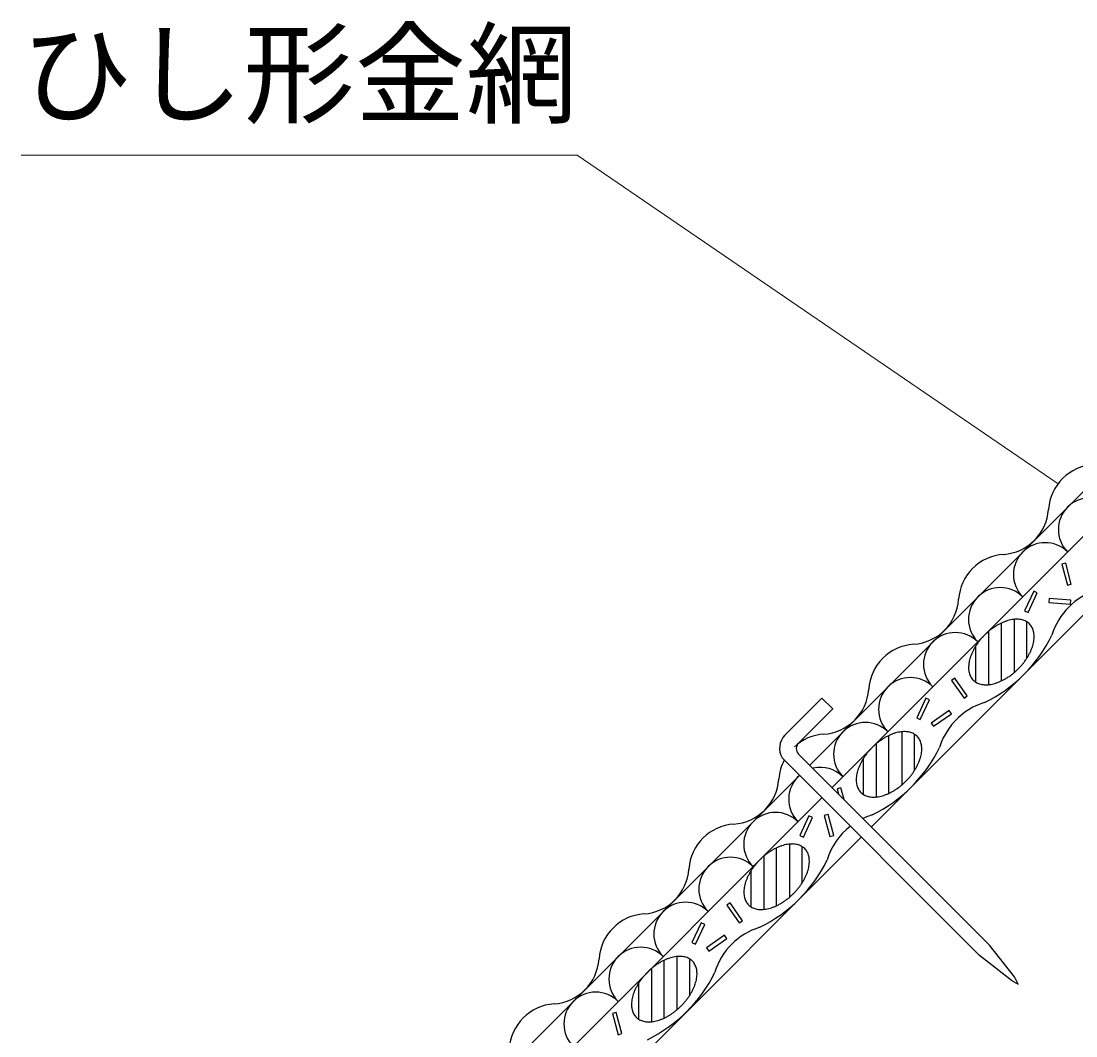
# Model space of a CAD drawing. Units: millimetres, scale not verified. Extents: x 200 to 8201, y 200 to 5825.
# Drawn here: x 1726 to 2390, y 2765 to 3404 of the extents above; entities that cross this region are included whole.
import ezdxf
from ezdxf.enums import TextEntityAlignment as Align

# ---------------------------------------------------------------- set-up
doc = ezdxf.new("R2010")
doc.units = ezdxf.units.MM
doc.header["$LTSCALE"] = 20
doc.layers.add('C-STR', color=7, linetype='Continuous', lineweight=25)
doc.layers.add('C-STR-HTXT', color=1, linetype='Continuous', lineweight=13)
doc.styles.add('ＭＳ ゴシック', font='')
doc.styles.get('ＭＳ ゴシック').set_extended_font_data('MS Gothic')

msp = doc.modelspace()

# ---------------------------------------------------------------- linework, layer by layer
at = {"layer": 'C-STR'}
for p, q in [((2222.43, 2935.67), (2569.51, 3282.75)), ((2300.61, 2985.6), (2583.63, 3268.63)), ((2261.3, 2896.8), (2608.39, 3243.89)), ((2351.03, 3027.35), (2351.03, 2993.82)), ((2343.03, 2988.63), (2343.03, 3025.01)), ((2359.03, 3002.88), (2359.03, 3025.82)), ((2335.03, 3019.82), (2335.03, 2986.29)), ((2327.03, 2987.82), (2327.03, 3010.76)), ((2236.55, 2921.55), (2300.61, 2985.6)), ((2206.87, 2954.56), (2230.16, 2977.87)), ((2236.96, 2971.07), (2230.16, 2977.87)), ((2236.96, 2971.07), (2215.71, 2949.81)), ((2272.32, 2917.92), (2272.32, 2954.3)), ((2280.32, 2956.64), (2280.32, 2923.11)), ((2288.32, 2932.17), (2288.32, 2955.11)), ((2264.32, 2949.11), (2264.32, 2915.58)), ((2215.41, 2942.46), (2335.66, 2822.29)), ((2205.01, 2940.13), (2329.3, 2815.92)), ((2256.32, 2917.11), (2256.32, 2940.05)), ((1868.88, 2582.12), (2215.96, 2929.2)), ((2242.08, 2921.34), (2239.67, 2920.7)), ((2239.67, 2920.7), (2240.5, 2917.6)), ((2244.02, 2914.08), (2242.08, 2921.34)), ((1883, 2568), (2230.08, 2915.08)), ((1907.75, 2543.25), (2254.84, 2890.34)), ((2201.61, 2847.21), (2201.61, 2883.59)), ((2209.61, 2885.93), (2209.61, 2852.4)), ((2217.61, 2861.45), (2217.61, 2884.4)), ((2193.61, 2878.4), (2193.61, 2844.87)), ((2185.61, 2846.4), (2185.61, 2869.34)), ((2351.22, 2802.5), (2335.66, 2822.29)), ((2138.9, 2815.21), (2138.9, 2781.69)), ((2349.1, 2800.37), (2329.3, 2815.92)), ((2122.9, 2807.69), (2122.9, 2774.16)), ((2130.9, 2776.5), (2130.9, 2812.88)), ((2146.9, 2790.74), (2146.9, 2813.69)), ((2353.7, 2797.9), (2351.22, 2802.5)), ((2114.9, 2775.69), (2114.9, 2798.63)), ((2349.1, 2800.37), (2353.7, 2797.9))]:
    msp.add_line(p, q, dxfattribs=at)
for points in [[(2384.64, 3048.88), (2387.05, 3049.52), (2383.5, 3062.76), (2381.09, 3062.12)], [(2357.59, 3032.69), (2359.85, 3031.64), (2365.64, 3044.06), (2363.38, 3045.12)], [(2386.54, 3036.86), (2386.75, 3039.34), (2373.1, 3040.53), (2372.88, 3038.05)], [(2319.56, 2977.73), (2321.6, 2979.16), (2313.74, 2990.39), (2311.7, 2988.97)], [(2289.75, 2965.43), (2292.01, 2964.38), (2297.8, 2976.8), (2295.54, 2977.86)], [(2311.62, 2967.92), (2310.19, 2969.96), (2298.96, 2962.1), (2300.39, 2960.06)], [(2216.17, 2891.27), (2218.43, 2890.22), (2224.22, 2902.64), (2221.96, 2903.7)], [(2235.18, 2890.78), (2237.59, 2891.42), (2234.04, 2904.67), (2231.63, 2904.02)], [(2178.14, 2836.31), (2180.18, 2837.74), (2172.32, 2848.97), (2170.28, 2847.54)], [(2148.33, 2824.01), (2150.59, 2822.96), (2156.38, 2835.38), (2154.12, 2836.44)], [(2170.2, 2826.5), (2168.77, 2828.54), (2157.54, 2820.68), (2158.97, 2818.64)], [(2101.8, 2766.03), (2104.2, 2766.68), (2100.65, 2779.92), (2098.25, 2779.28)]]:
    msp.add_lwpolyline(points, close=True, dxfattribs=at)
at = {"layer": 'C-STR', "color": 1}
for centre, start, end in [((2403.04, 3094.47), 93.88791, 176.11209), ((2342.34, 3098.6), 273.88791, 356.11209), ((2346.47, 3037.91), 93.88791, 176.11209), ((2285.77, 3042.03), 273.88791, 356.11209), ((2289.9, 2981.34), 93.88791, 176.11209), ((2229.21, 2985.46), 273.88791, 356.11209), ((2233.33, 2924.77), 93.88791, 132.53712), ((2233.33, 2924.77), 152.52615, 176.11209), ((2172.64, 2928.89), 273.88791, 356.11209), ((2176.76, 2868.2), 93.88791, 176.11209), ((2116.07, 2872.33), 273.88791, 356.11209), ((2120.19, 2811.63), 93.88791, 176.11209), ((2059.5, 2815.76), 273.88791, 356.11209), ((2063.63, 2755.06), 93.88791, 176.11209)]:
    msp.add_arc(centre, 30.42, start, end, dxfattribs=at)
at = {"layer": 'C-STR'}
for centre, radius, start, end in [((2398.89, 3083.89), 20, 45, 225), ((2370.61, 3055.61), 20, 45, 225), ((2342.33, 3027.32), 20, 45, 225), ((2415.51, 3005.05), 42.5, 106.92751, 163.07249), ((2354, 3002.98), 24.57, 104.05797, 108.33815), ((2353.32, 3005.77), 21.71, 99.45874, 104.10889), ((2352.9, 3008.43), 19.01, 94.4364, 99.51739), ((2352.73, 3010.87), 16.56, 88.93067, 94.50217), ((2352.79, 3013.02), 14.41, 82.8889, 89.00169), ((2353.03, 3014.82), 12.6, 76.27757, 82.9614), ((2353.38, 3016.22), 11.15, 69.09811, 76.34556), ((2361.38, 2988.53), 40.9, 128.96403, 132.00296), ((2360.61, 2989.49), 39.67, 125.87194, 128.97441), ((2359.6, 2990.91), 37.93, 122.68834, 125.88651), ((2358.43, 2992.75), 35.74, 119.37881, 122.7075), ((2357.19, 2994.97), 33.21, 115.90556, 119.40307), ((2355.99, 2997.48), 30.43, 112.22656, 115.93552), ((2354.91, 3000.19), 27.51, 108.2948, 112.26288), ((2353.78, 3017.22), 10.08, 61.40402, 69.15362), ((2354.12, 3017.84), 9.37, 53.31284, 61.43868), ((2354.32, 3018.1), 9.04, 45.00352, 53.32044), ((2354.3, 3018.08), 9.07, 36.69354, 44.98251), ((2353.97, 3017.85), 9.46, 28.60069, 36.64779), ((2353.3, 3017.5), 10.23, 20.90453, 28.53782), ((2352.23, 3017.1), 11.37, 13.7232, 20.83313), ((2314.04, 2999.04), 20, 45, 225), ((2360.55, 2989.09), 39.92, 141.035, 144.11865), ((2361.43, 2988.38), 41.05, 138.00258, 141.03042), ((2361.84, 2988.01), 41.6, 134.99954, 138.00168), ((2361.81, 2988.04), 41.55, 131.99649, 135.00229), ((2291.77, 3058.08), 92.5, 296.07536, 333.92464), ((2341.52, 3017.2), 22.17, 345.94017, 350.49219), ((2350.76, 3016.76), 12.88, 7.11051, 13.65052), ((2344.21, 3016.74), 19.45, 350.53934, 355.50687), ((2348.9, 3016.55), 14.75, 1.06791, 7.04151), ((2346.7, 3016.53), 16.95, 355.56178, 1.00537), ((2352.8, 2993.66), 30.9, 154.09305, 157.74488), ((2355.27, 2992.45), 33.65, 150.61994, 154.07143), ((2357.43, 2991.22), 36.13, 147.31054, 150.60315), ((2359.21, 2990.07), 38.25, 144.12702, 147.29812), ((2333.26, 3019.97), 30.9, 334.09305, 337.74488), ((2335.94, 3018.86), 28, 337.77189, 341.67043), ((2338.73, 3017.92), 25.06, 341.70348, 345.90039), ((2344.54, 2996.43), 22.17, 165.94017, 170.49219), ((2347.34, 2995.71), 25.06, 161.70348, 165.90039), ((2350.13, 2994.77), 28, 157.77189, 161.67043), ((2325.51, 3024.54), 39.92, 321.035, 324.11865), ((2326.86, 3023.56), 38.25, 324.12702, 327.29812), ((2328.64, 3022.41), 36.13, 327.31054, 330.60315), ((2330.8, 3021.18), 33.65, 330.61994, 334.07143), ((2339.37, 2997.11), 16.95, 175.56178, 181.00537), ((2337.16, 2997.09), 14.75, 181.06791, 187.04151), ((2341.85, 2996.9), 19.45, 170.53934, 175.50687), ((2335.31, 2996.87), 12.88, 187.11051, 193.65052), ((2333.84, 2996.53), 11.37, 193.7232, 200.83313), ((2324.69, 3025.1), 40.9, 308.96403, 312.00296), ((2324.26, 3025.59), 41.55, 311.99649, 315.00229), ((2324.22, 3025.63), 41.6, 314.99954, 318.00168), ((2324.63, 3025.26), 41.05, 318.00258, 321.03042), ((2285.76, 2970.76), 20, 45, 225), ((2332.77, 2996.14), 10.23, 200.90453, 208.53782), ((2332.09, 2995.78), 9.46, 208.60069, 216.64779), ((2331.77, 2995.55), 9.07, 216.69354, 224.98251), ((2331.75, 2995.53), 9.04, 225.00352, 233.32044), ((2331.95, 2995.8), 9.37, 233.31284, 241.43868), ((2332.29, 2996.41), 10.08, 241.40402, 249.15362), ((2332.68, 2997.42), 11.15, 249.09811, 256.34556), ((2332.07, 3010.65), 24.57, 284.05797, 288.33815), ((2331.16, 3013.45), 27.51, 288.2948, 292.26288), ((2330.07, 3016.15), 30.43, 292.22656, 295.93552), ((2328.87, 3018.66), 33.21, 295.90556, 299.40307), ((2327.64, 3020.88), 35.74, 299.37881, 302.7075), ((2326.47, 3022.73), 37.93, 302.68834, 305.88651), ((2325.46, 3024.15), 39.67, 305.87194, 308.97441), ((2333.04, 2998.82), 12.6, 256.27757, 262.9614), ((2333.28, 3000.61), 14.41, 262.8889, 269.00169), ((2333.34, 3002.76), 16.56, 268.93067, 274.50217), ((2333.17, 3005.21), 19.01, 274.4364, 279.51739), ((2332.74, 3007.87), 21.71, 279.45874, 284.10889), ((2344.8, 2934.34), 42.5, 106.92751, 128.2437), ((2344.8, 2934.34), 42.5, 128.2437, 163.07249), ((2257.47, 2942.47), 20, 45, 225), ((2215.55, 2946.11), 12.12, 135.76262, 209.53793), ((2286.48, 2924.26), 33.21, 115.90556, 119.40307), ((2285.28, 2926.77), 30.43, 112.22656, 115.93552), ((2284.2, 2929.48), 27.51, 108.2948, 112.26288), ((2283.29, 2932.27), 24.57, 104.05797, 108.33815), ((2282.61, 2935.06), 21.71, 99.45874, 104.10889), ((2282.19, 2937.72), 19.01, 94.4364, 99.51739), ((2282.02, 2940.16), 16.56, 88.93067, 94.50217), ((2282.08, 2942.31), 14.41, 82.8889, 89.00169), ((2282.32, 2944.11), 12.6, 76.27757, 82.9614), ((2282.67, 2945.51), 11.15, 69.09811, 76.34556), ((2283.07, 2946.51), 10.08, 61.40402, 69.15362), ((2283.41, 2947.12), 9.37, 53.31284, 61.43868), ((2283.61, 2947.39), 9.04, 45.00352, 53.32044), ((2283.59, 2947.37), 9.07, 36.69354, 44.98251), ((2218.95, 2946), 5, 130.3409, 225.01704), ((2291.1, 2917.33), 41.55, 131.99649, 135.00229), ((2290.67, 2917.82), 40.9, 128.96403, 132.00296), ((2289.9, 2918.78), 39.67, 125.87194, 128.97441), ((2288.89, 2920.2), 37.93, 122.68834, 125.88651), ((2287.72, 2922.04), 35.74, 119.37881, 122.7075), ((2283.26, 2947.14), 9.46, 28.60069, 36.64779), ((2282.59, 2946.79), 10.23, 20.90453, 28.53782), ((2281.52, 2946.39), 11.37, 13.7232, 20.83313), ((2280.05, 2946.05), 12.88, 7.11051, 13.65052), ((2278.19, 2945.84), 14.75, 1.06791, 7.04151), ((2288.5, 2919.36), 38.25, 144.12702, 147.29812), ((2289.84, 2918.38), 39.92, 141.035, 144.11865), ((2290.72, 2917.67), 41.05, 138.00258, 141.03042), ((2291.13, 2917.3), 41.6, 134.99954, 138.00168), ((2221.06, 2987.37), 92.5, 296.07536, 333.92464), ((2268.02, 2947.21), 25.06, 341.70348, 345.90039), ((2270.81, 2946.49), 22.17, 345.94017, 350.49219), ((2273.5, 2946.03), 19.45, 350.53934, 355.50687), ((2275.99, 2945.82), 16.95, 355.56178, 1.00537), ((2229.19, 2914.19), 20, 45, 102.97844), ((2279.41, 2924.06), 28, 157.77189, 161.67043), ((2282.09, 2922.95), 30.9, 154.09305, 157.74488), ((2284.56, 2921.74), 33.65, 150.61994, 154.07143), ((2286.72, 2920.51), 36.13, 147.31054, 150.60315), ((2257.92, 2951.7), 36.13, 327.31054, 330.60315), ((2260.09, 2950.47), 33.65, 330.61994, 334.07143), ((2262.55, 2949.26), 30.9, 334.09305, 337.74488), ((2265.23, 2948.15), 28, 337.77189, 341.67043), ((2229.19, 2914.19), 20, 131.40017, 225), ((2268.66, 2926.4), 16.95, 175.56178, 181.00537), ((2271.14, 2926.19), 19.45, 170.53934, 175.50687), ((2273.83, 2925.72), 22.17, 165.94017, 170.49219), ((2276.62, 2925), 25.06, 161.70348, 165.90039), ((2253.92, 2954.55), 41.05, 318.00258, 321.03042), ((2254.8, 2953.83), 39.92, 321.035, 324.11865), ((2256.15, 2952.85), 38.25, 324.12702, 327.29812), ((2266.45, 2926.38), 14.75, 181.06791, 187.04151), ((2264.6, 2926.16), 12.88, 187.11051, 193.65052), ((2263.13, 2925.82), 11.37, 193.7232, 200.83313), ((2262.06, 2925.43), 10.23, 200.90453, 208.53782), ((2261.38, 2925.07), 9.46, 208.60069, 216.64779), ((2255.76, 2952.02), 37.93, 302.68834, 305.88651), ((2254.74, 2953.44), 39.67, 305.87194, 308.97441), ((2253.98, 2954.39), 40.9, 308.96403, 312.00296), ((2253.55, 2954.88), 41.55, 311.99649, 315.00229), ((2253.51, 2954.92), 41.6, 314.99954, 318.00168), ((2261.06, 2924.84), 9.07, 216.69354, 224.98251), ((2261.04, 2924.82), 9.04, 225.00352, 233.32044), ((2261.24, 2925.09), 9.37, 233.31284, 241.43868), ((2261.58, 2925.7), 10.08, 241.40402, 249.15362), ((2261.97, 2926.71), 11.15, 249.09811, 256.34556), ((2262.33, 2928.11), 12.6, 256.27757, 262.9614), ((2262.57, 2929.9), 14.41, 262.8889, 269.00169), ((2262.63, 2932.05), 16.56, 268.93067, 274.50217), ((2262.46, 2934.5), 19.01, 274.4364, 279.51739), ((2262.03, 2937.16), 21.71, 279.45874, 284.10889), ((2261.35, 2939.94), 24.57, 284.05797, 288.33815), ((2260.45, 2942.74), 27.51, 288.2948, 292.26288), ((2259.36, 2945.44), 30.43, 292.22656, 295.93552), ((2258.16, 2947.95), 33.21, 295.90556, 299.40307), ((2256.93, 2950.17), 35.74, 299.37881, 302.7075), ((2200.9, 2885.9), 20, 45, 225), ((2274.09, 2863.63), 42.5, 106.92751, 115.17844), ((2274.09, 2863.63), 42.5, 127.87805, 163.07249), ((2218.18, 2849.49), 37.93, 122.68834, 125.88651), ((2217, 2851.33), 35.74, 119.37881, 122.7075), ((2215.77, 2853.55), 33.21, 115.90556, 119.40307), ((2214.57, 2856.06), 30.43, 112.22656, 115.93552), ((2213.49, 2858.76), 27.51, 108.2948, 112.26288), ((2212.58, 2861.56), 24.57, 104.05797, 108.33815), ((2211.9, 2864.34), 21.71, 99.45874, 104.10889), ((2211.48, 2867.01), 19.01, 94.4364, 99.51739), ((2211.31, 2869.45), 16.56, 88.93067, 94.50217), ((2211.37, 2871.6), 14.41, 82.8889, 89.00169), ((2211.61, 2873.39), 12.6, 76.27757, 82.9614), ((2211.96, 2874.8), 11.15, 69.09811, 76.34556), ((2212.36, 2875.8), 10.08, 61.40402, 69.15362), ((2212.7, 2876.41), 9.37, 53.31284, 61.43868), ((2212.9, 2876.68), 9.04, 45.00351, 53.32044), ((2212.88, 2876.66), 9.07, 36.69354, 44.98251), ((2212.55, 2876.43), 9.46, 28.60069, 36.64779), ((2211.88, 2876.08), 10.23, 20.90453, 28.53782), ((2172.62, 2857.62), 20, 45, 225), ((2220.01, 2846.96), 41.05, 138.00258, 141.03042), ((2220.42, 2846.58), 41.6, 134.99954, 138.00168), ((2220.39, 2846.62), 41.55, 131.99649, 135.00229), ((2150.35, 2916.66), 92.5, 296.07536, 333.92464), ((2219.96, 2847.11), 40.9, 128.96403, 132.00296), ((2219.19, 2848.07), 39.67, 125.87194, 128.97441), ((2210.81, 2875.68), 11.37, 13.7232, 20.83313), ((2209.34, 2875.34), 12.88, 7.11051, 13.65052), ((2207.48, 2875.13), 14.75, 1.06791, 7.04151), ((2205.28, 2875.1), 16.95, 355.56178, 1.00537), ((2213.85, 2851.03), 33.65, 150.61994, 154.07143), ((2216.01, 2849.8), 36.13, 147.31054, 150.60315), ((2217.79, 2848.65), 38.25, 144.12702, 147.29812), ((2219.13, 2847.67), 39.92, 141.035, 144.11865), ((2194.52, 2877.44), 28, 337.77189, 341.67043), ((2197.31, 2876.5), 25.06, 341.70348, 345.90039), ((2200.1, 2875.78), 22.17, 345.94017, 350.49219), ((2202.79, 2875.32), 19.45, 350.53934, 355.50687), ((2205.91, 2854.29), 25.06, 161.70348, 165.90039), ((2208.7, 2853.35), 28, 157.77189, 161.67043), ((2211.38, 2852.24), 30.9, 154.09305, 157.74488), ((2185.43, 2882.14), 38.25, 324.12702, 327.29812), ((2187.21, 2880.99), 36.13, 327.31054, 330.60315), ((2189.37, 2879.76), 33.65, 330.61994, 334.07143), ((2191.84, 2878.55), 30.9, 334.09305, 337.74488), ((2197.95, 2855.69), 16.95, 175.56178, 181.00537), ((2195.74, 2855.66), 14.75, 181.06791, 187.04151), ((2200.43, 2855.48), 19.45, 170.53934, 175.50687), ((2203.12, 2855.01), 22.17, 165.94017, 170.49219), ((2182.84, 2884.17), 41.55, 311.99649, 315.00229), ((2182.8, 2884.21), 41.6, 314.99954, 318.00168), ((2183.21, 2883.84), 41.05, 318.00258, 321.03042), ((2184.09, 2883.12), 39.92, 321.035, 324.11865), ((2144.34, 2829.33), 20, 45, 225), ((2193.89, 2855.45), 12.88, 187.11051, 193.65052), ((2192.42, 2855.11), 11.37, 193.7232, 200.83313), ((2191.35, 2854.72), 10.23, 200.90453, 208.53782), ((2190.67, 2854.36), 9.46, 208.60069, 216.64779), ((2190.35, 2854.13), 9.07, 216.69354, 224.98251), ((2190.32, 2854.11), 9.04, 225.00351, 233.32044), ((2187.45, 2877.24), 33.21, 295.90556, 299.40307), ((2186.22, 2879.46), 35.74, 299.37881, 302.7075), ((2185.05, 2881.31), 37.93, 302.68834, 305.88651), ((2184.03, 2882.72), 39.67, 305.87194, 308.97441), ((2183.27, 2883.68), 40.9, 308.96403, 312.00296), ((2190.53, 2854.38), 9.37, 233.31284, 241.43868), ((2190.87, 2854.99), 10.08, 241.40402, 249.15362), ((2191.26, 2855.99), 11.15, 249.09811, 256.34556), ((2191.62, 2857.4), 12.6, 256.27757, 262.9614), ((2191.86, 2859.19), 14.41, 262.8889, 269.00169), ((2191.92, 2861.34), 16.56, 268.93067, 274.50217), ((2191.74, 2863.79), 19.01, 274.4364, 279.51739), ((2191.32, 2866.45), 21.71, 279.45874, 284.10889), ((2190.64, 2869.23), 24.57, 284.05797, 288.33815), ((2189.74, 2872.03), 27.51, 288.2948, 292.26288), ((2188.65, 2874.73), 30.43, 292.22656, 295.93552), ((2203.38, 2792.92), 42.5, 106.92751, 163.07249), ((2116.05, 2801.05), 20, 45, 225), ((2141.87, 2790.85), 24.57, 104.05797, 108.33815), ((2141.19, 2793.63), 21.71, 99.45874, 104.10889), ((2140.77, 2796.3), 19.01, 94.4364, 99.51739), ((2140.6, 2798.74), 16.56, 88.93067, 94.50217), ((2140.66, 2800.89), 14.41, 82.8889, 89.00169), ((2140.9, 2802.68), 12.6, 76.27757, 82.9614), ((2141.25, 2804.09), 11.15, 69.09811, 76.34556), ((2141.65, 2805.09), 10.08, 61.40402, 69.15362), ((2149.24, 2776.4), 40.9, 128.96403, 132.00296), ((2148.48, 2777.36), 39.67, 125.87194, 128.97441), ((2147.47, 2778.78), 37.93, 122.68834, 125.88651), ((2146.29, 2780.62), 35.74, 119.37881, 122.7075), ((2145.06, 2782.84), 33.21, 115.90556, 119.40307), ((2143.86, 2785.35), 30.43, 112.22656, 115.93552), ((2142.77, 2788.05), 27.51, 108.2948, 112.26288), ((2141.99, 2805.7), 9.37, 53.31284, 61.43868), ((2142.19, 2805.97), 9.04, 45.00352, 53.32044), ((2142.16, 2805.95), 9.07, 36.69354, 44.98251), ((2141.84, 2805.72), 9.46, 28.60069, 36.64779), ((2141.16, 2805.37), 10.23, 20.90453, 28.53782), ((2140.1, 2804.97), 11.37, 13.7232, 20.83313), ((2138.63, 2804.63), 12.88, 7.11051, 13.65052), ((2148.42, 2776.96), 39.92, 141.035, 144.11865), ((2149.3, 2776.24), 41.05, 138.00258, 141.03042), ((2149.71, 2775.87), 41.6, 134.99954, 138.00168), ((2149.68, 2775.91), 41.55, 131.99649, 135.00229), ((2079.64, 2845.95), 92.5, 296.07536, 333.92464), ((2129.39, 2805.07), 22.17, 345.94017, 350.49219), ((2132.08, 2804.61), 19.45, 350.53934, 355.50687), ((2136.77, 2804.42), 14.75, 1.06791, 7.04151), ((2134.57, 2804.39), 16.95, 355.56178, 1.00537), ((2140.67, 2781.53), 30.9, 154.09305, 157.74488), ((2143.14, 2780.32), 33.65, 150.61994, 154.07143), ((2145.3, 2779.09), 36.13, 147.31054, 150.60315), ((2147.08, 2777.94), 38.25, 144.12702, 147.29812), ((2121.13, 2807.84), 30.9, 334.09305, 337.74488), ((2123.81, 2806.73), 28, 337.77189, 341.67043), ((2126.6, 2805.79), 25.06, 341.70348, 345.90039), ((2087.77, 2772.77), 20, 45, 225), ((2129.72, 2784.77), 19.45, 170.53934, 175.50687), ((2132.41, 2784.3), 22.17, 165.94017, 170.49219), ((2135.2, 2783.58), 25.06, 161.70348, 165.90039), ((2137.99, 2782.64), 28, 157.77189, 161.67043), ((2113.38, 2812.41), 39.92, 321.035, 324.11865), ((2114.72, 2811.43), 38.25, 324.12702, 327.29812), ((2116.5, 2810.28), 36.13, 327.31054, 330.60315), ((2118.66, 2809.05), 33.65, 330.61994, 334.07143), ((2127.24, 2784.98), 16.95, 175.56178, 181.00537), ((2125.03, 2784.95), 14.75, 181.06791, 187.04151), ((2123.18, 2784.74), 12.88, 187.11051, 193.65052), ((2121.71, 2784.4), 11.37, 193.7232, 200.83313), ((2113.32, 2812.01), 39.67, 305.87194, 308.97441), ((2112.56, 2812.97), 40.9, 308.96403, 312.00296), ((2112.12, 2813.46), 41.55, 311.99649, 315.00229), ((2112.09, 2813.5), 41.6, 314.99954, 318.00168), ((2112.5, 2813.13), 41.05, 318.00258, 321.03042), ((2120.64, 2784.01), 10.23, 200.90453, 208.53782), ((2119.96, 2783.65), 9.46, 208.60069, 216.64779), ((2119.64, 2783.42), 9.07, 216.69354, 224.98251), ((2119.61, 2783.4), 9.04, 225.00352, 233.32044), ((2119.82, 2783.67), 9.37, 233.31284, 241.43868), ((2120.16, 2784.28), 10.08, 241.40402, 249.15362), ((2120.55, 2785.28), 11.15, 249.09811, 256.34556), ((2120.61, 2795.74), 21.71, 279.45874, 284.10889), ((2119.93, 2798.52), 24.57, 284.05797, 288.33815), ((2119.03, 2801.32), 27.51, 288.2948, 292.26288), ((2117.94, 2804.02), 30.43, 292.22656, 295.93552), ((2116.74, 2806.53), 33.21, 295.90556, 299.40307), ((2115.51, 2808.75), 35.74, 299.37881, 302.7075), ((2114.34, 2810.59), 37.93, 302.68834, 305.88651), ((2120.91, 2786.69), 12.6, 256.27757, 262.9614), ((2121.15, 2788.48), 14.41, 262.8889, 269.00169), ((2121.2, 2790.63), 16.56, 268.93067, 274.50217), ((2121.03, 2793.08), 19.01, 274.4364, 279.51739)]:
    msp.add_arc(centre, radius, start, end, dxfattribs=at)
at = {"layer": 'C-STR-HTXT'}
for p, q in [((1726.19, 3319.54), (2076.19, 3319.54)), ((2076.19, 3319.54), (2378.69, 3112.71))]:
    msp.add_line(p, q, dxfattribs=at)

# ---------------------------------------------------------------- texts
at = {"layer": 'C-STR-HTXT', "color": 7, "style": 'ＭＳ ゴシック'}
msp.add_text('ひし形金網', height=51.32, dxfattribs=at).set_placement((1726.19, 3329.54), align=Align.BOTTOM_LEFT)

doc.saveas('drawing.dxf')
